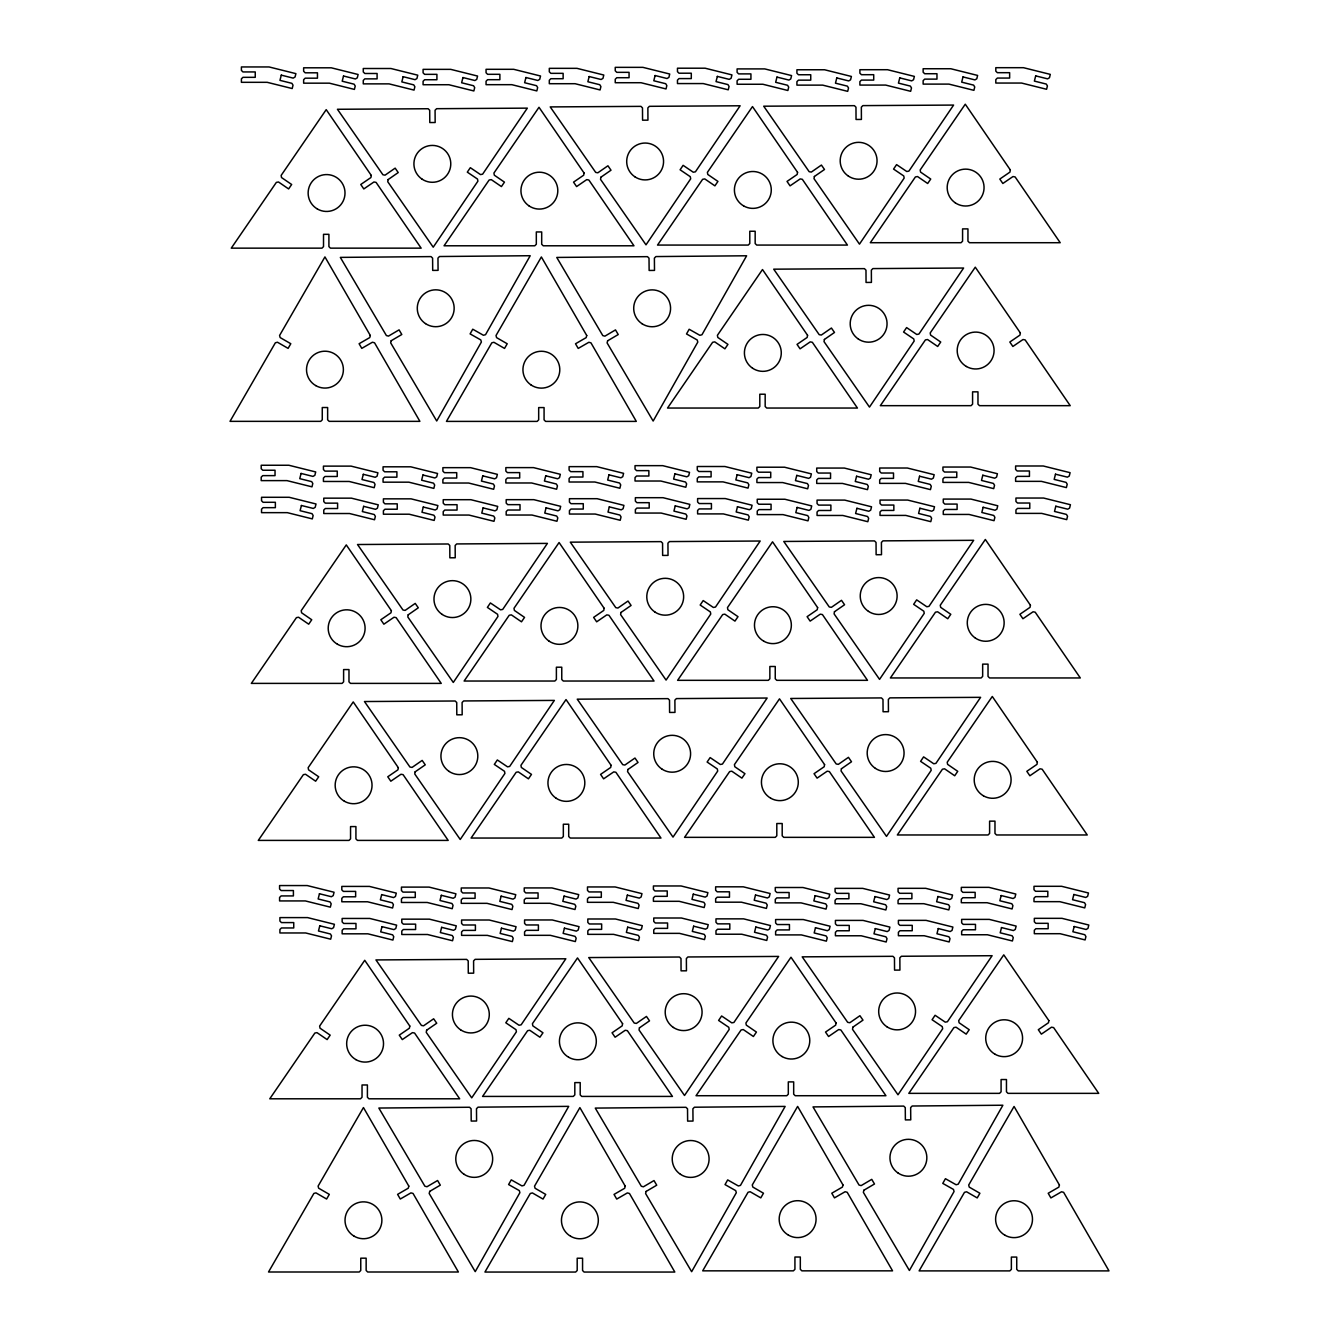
<?xml version="1.0" encoding="UTF-8"?>
<svg xmlns="http://www.w3.org/2000/svg" width="1339" height="1339" viewBox="0 0 1339 1339"><rect width="100%" height="100%" fill="white"/><g stroke="black" fill="none" stroke-linecap="round" stroke-linejoin="round"><path stroke-width="1.5" d="M388.126 179.577L387.741 181.719L433.217 247.196L477.906 181.167L477.487 179.041L467.311 172.145L470.324 167.693L480.5 174.589L482.626 174.17L527.315 108.141L436.614 108.693L435.075 110.233L435.158 122.519L429.786 122.552L429.702 110.267L428.162 108.744L337.445 109.279L382.921 174.773L385.063 175.158L395.156 168.145L398.219 172.564L388.126 179.577M408.194 614.819L407.809 616.961L453.285 682.455L497.974 616.425L497.556 614.283L487.379 607.404L490.392 602.952L500.568 609.831L502.711 609.429L547.4 543.4L456.683 543.935L455.16 545.475L455.227 557.777L449.854 557.811L449.787 545.509L448.23 543.985L357.53 544.521L402.989 610.015L405.131 610.4L415.224 603.404L418.287 607.806L408.194 614.819M415.14 771.833L414.755 773.975L460.231 839.469L504.92 773.44L504.502 771.297L494.325 764.418L497.338 759.966L507.531 766.845L509.657 766.444L554.346 700.414L463.629 700.95L462.106 702.49L462.173 714.792L456.8 714.825L456.733 702.523L455.176 701L364.476 701.536L409.935 767.029L412.077 767.414L422.17 760.418L425.25 764.837L415.14 771.833M426.622 1030.227L426.237 1032.352L471.713 1097.846L516.402 1031.817L516 1029.691L505.807 1022.795L508.837 1018.343L519.013 1025.239L521.139 1024.82L565.828 958.791L475.111 959.343L473.588 960.883L473.655 973.168L468.282 973.202L468.215 960.917L466.658 959.394L375.958 959.929L421.434 1025.423L423.559 1025.808L433.652 1018.795L436.732 1023.214L426.622 1030.227M600.91 177.2L600.525 179.342L646.001 244.836L690.69 178.807L690.271 176.681L680.095 169.785L683.108 165.333L693.284 172.229L695.426 171.81L740.116 105.781L649.398 106.317L647.875 107.873L647.942 120.159L642.569 120.192L642.486 107.907L640.946 106.367L550.229 106.919L595.704 172.413L597.847 172.798L607.939 165.785L611.002 170.204L600.91 177.2M620.995 612.459L620.61 614.601L666.069 680.078L710.758 614.049L710.356 611.923L700.18 605.027L703.193 600.575L713.369 607.471L715.495 607.052L760.184 541.023L669.467 541.575L667.943 543.115L668.027 555.4L662.638 555.434L662.571 543.149L661.031 541.626L570.314 542.161L615.789 607.655L617.915 608.04L628.024 601.027L631.087 605.446L620.995 612.459M627.941 769.473L627.556 771.615L673.015 837.109L717.704 771.063L717.302 768.937L707.126 762.042L710.139 757.589L720.315 764.485L722.441 764.067L767.13 698.037L676.413 698.59L674.889 700.13L674.973 712.415L669.584 712.448L669.517 700.163L667.977 698.64L577.26 699.176L622.735 764.669L624.861 765.054L634.971 758.041L638.034 762.46L627.941 769.473M639.423 1027.85L639.038 1029.992L684.514 1095.486L729.186 1029.457L728.784 1027.314L718.608 1020.435L721.621 1015.983L731.797 1022.862L733.923 1022.46L778.612 956.431L687.911 956.967L686.371 958.523L686.455 970.808L681.066 970.842L680.999 958.54L679.459 957.017L588.742 957.569L634.217 1023.046L636.36 1023.431L646.452 1016.435L649.515 1020.854L639.423 1027.85M814.38 176.497L813.995 178.639L859.471 244.133L904.16 178.104L903.758 175.961L893.565 169.082L896.578 164.63L906.771 171.509L908.896 171.107L953.586 105.078L862.868 105.614L861.345 107.153L861.412 119.439L856.039 119.472L855.972 107.187L854.416 105.664L763.715 106.199L809.174 171.693L811.317 172.078L821.41 165.065L824.489 169.484L814.38 176.497M824.389 339.47L824.004 341.612L869.48 407.089L914.169 341.06L913.767 338.934L903.574 332.039L906.603 327.586L916.78 334.482L918.905 334.064L963.595 268.034L872.877 268.587L871.354 270.127L871.421 282.412L866.048 282.445L865.982 270.16L864.425 268.637L773.724 269.172L819.2 334.666L821.326 335.051L831.419 328.038L834.498 332.457L824.389 339.47M834.465 611.739L834.08 613.881L879.556 679.375L924.245 613.346L923.826 611.22L913.65 604.324L916.663 599.872L926.839 606.768L928.965 606.349L973.654 540.32L882.953 540.856L881.413 542.412L881.497 554.697L876.124 554.731L876.041 542.446L874.501 540.906L783.784 541.458L829.259 606.952L831.402 607.337L841.495 600.324L844.558 604.743L834.465 611.739M841.411 768.77L841.026 770.896L886.502 836.39L931.191 770.36L930.772 768.235L920.596 761.339L923.609 756.886L933.785 763.782L935.928 763.364L980.6 697.334L889.899 697.87L888.36 699.427L888.443 711.712L883.071 711.745L882.987 699.46L881.447 697.92L790.73 698.473L836.206 763.966L838.348 764.351L848.441 757.338L851.504 761.757L841.411 768.77M852.893 1027.147L852.508 1029.289L897.984 1094.783L942.673 1028.754L942.254 1026.611L932.078 1019.732L935.091 1015.28L945.267 1022.159L947.409 1021.741L992.099 955.711L901.381 956.264L899.858 957.803L899.925 970.089L894.552 970.122L894.469 957.837L892.929 956.314L802.212 956.849L847.687 1022.343L849.83 1022.728L859.923 1015.715L862.986 1020.134L852.893 1027.147M371.288 175.426L370.903 177.551L360.76 184.497L363.806 188.933L373.932 181.987L376.075 182.389L421.149 248.15L330.432 248.15L328.909 246.61L328.909 234.325L323.519 234.325L323.519 246.61L321.996 248.15L231.279 248.15L276.353 182.389L278.495 181.987L288.621 188.933L291.668 184.497L281.525 177.551L281.14 175.426L326.214 109.647L371.288 175.426M391.373 610.668L390.971 612.793L380.828 619.756L383.875 624.192L394.017 617.229L396.143 617.63L441.234 683.392L350.517 683.392L348.977 681.869L348.977 669.567L343.604 669.567L343.604 681.869L342.064 683.392L251.347 683.392L296.438 617.63L298.564 617.229L308.706 624.192L311.736 619.756L301.61 612.793L301.208 610.668L346.282 544.906L391.373 610.668M398.319 767.682L397.917 769.825L387.774 776.771L390.821 781.206L400.964 774.26L403.089 774.645L448.18 840.407L357.463 840.407L355.923 838.884L355.923 826.581L350.55 826.581L350.55 838.884L349.01 840.407L258.293 840.407L303.384 774.645L305.51 774.26L315.653 781.206L318.699 776.771L308.556 769.825L308.154 767.682L353.228 701.921L398.319 767.682M409.801 1026.059L409.399 1028.201L399.273 1035.147L402.303 1039.583L412.445 1032.637L414.571 1033.039L459.662 1098.8L368.945 1098.8L367.405 1097.26L367.405 1084.975L362.032 1084.975L362.032 1097.26L360.492 1098.8L269.775 1098.8L314.866 1033.039L316.992 1032.637L327.134 1039.583L330.181 1035.147L320.038 1028.201L319.636 1026.059L364.727 960.297L409.801 1026.059M584.089 173.049L583.687 175.191L573.544 182.137L576.59 186.573L586.733 179.627L588.859 180.012L633.95 245.79L543.232 245.79L541.692 244.25L541.692 231.948L536.32 231.948L536.32 244.25L534.78 245.79L444.063 245.79L489.137 180.012L491.279 179.627L501.422 186.573L504.452 182.137L494.325 175.191L493.924 173.049L538.998 107.287L584.089 173.049M604.157 608.291L603.755 610.433L593.629 617.379L596.658 621.815L606.801 614.869L608.944 615.271L654.018 681.032L563.301 681.032L561.761 679.492L561.761 667.207L556.388 667.207L556.388 679.492L554.848 681.032L464.131 681.032L509.222 615.271L511.364 614.869L521.49 621.815L524.537 617.379L514.394 610.433L513.992 608.291L559.083 542.529L604.157 608.291M611.103 765.322L610.701 767.448L600.575 774.394L603.604 778.829L613.747 771.883L615.89 772.285L660.964 838.047L570.247 838.047L568.707 836.507L568.707 824.221L563.334 824.221L563.334 836.507L561.794 838.047L471.094 838.047L516.168 772.285L518.31 771.883L528.436 778.829L531.483 774.394L521.34 767.448L520.938 765.322L566.029 699.561L611.103 765.322M622.585 1023.699L622.2 1025.841L612.057 1032.787L615.103 1037.223L625.229 1030.277L627.372 1030.662L672.446 1096.423L581.729 1096.423L580.205 1094.9L580.205 1082.598L574.816 1082.598L574.816 1094.9L573.293 1096.423L482.576 1096.423L527.65 1030.662L529.792 1030.277L539.918 1037.223L542.964 1032.787L532.822 1025.841L532.42 1023.699L577.511 957.937L622.585 1023.699M797.559 172.346L797.157 174.472L787.031 181.418L790.06 185.853L800.203 178.907L802.329 179.309L847.42 245.07L756.702 245.07L755.163 243.531L755.163 231.245L749.79 231.245L749.79 243.531L748.25 245.07L657.533 245.07L702.624 179.309L704.749 178.907L714.892 185.853L717.938 181.418L707.795 174.472L707.394 172.346L752.485 106.584L797.559 172.346M807.568 335.302L807.166 337.445L797.04 344.391L800.069 348.826L810.212 341.88L812.338 342.282L857.429 408.044L766.711 408.044L765.172 406.504L765.172 394.218L759.799 394.218L759.799 406.504L758.259 408.044L667.542 408.044L712.633 342.282L714.758 341.88L724.901 348.826L727.947 344.391L717.804 337.445L717.403 335.302L762.494 269.541L807.568 335.302M817.627 607.588L817.242 609.73L807.099 616.676L810.145 621.112L820.271 614.166L822.414 614.551L867.488 680.329L776.771 680.329L775.248 678.789L775.248 666.487L769.858 666.487L769.858 678.789L768.335 680.329L677.618 680.329L722.692 614.551L724.834 614.166L734.96 621.112L738.007 616.676L727.864 609.73L727.479 607.588L772.553 541.826L817.627 607.588M824.573 764.602L824.188 766.745L814.045 773.691L817.091 778.126L827.217 771.18L829.36 771.582L874.434 837.344L783.717 837.344L782.194 835.804L782.194 823.518L776.804 823.518L776.804 835.804L775.281 837.344L684.564 837.344L729.638 771.582L731.78 771.18L741.906 778.126L744.953 773.691L734.81 766.745L734.425 764.602L779.499 698.841L824.573 764.602M836.072 1022.996L835.67 1025.122L825.527 1032.068L828.573 1036.503L838.699 1029.557L840.842 1029.959L885.916 1095.72L795.215 1095.72L793.676 1094.181L793.676 1081.895L788.303 1081.895L788.303 1094.181L786.763 1095.72L696.046 1095.72L741.12 1029.959L743.262 1029.557L753.405 1036.503L756.435 1032.068L746.308 1025.122L745.907 1022.996L790.981 957.234L836.072 1022.996M1010.342 169.969L1009.941 172.112L999.815 179.058L1002.844 183.493L1012.987 176.547L1015.129 176.949L1060.203 242.71L969.486 242.71L967.946 241.171L967.946 228.885L962.574 228.885L962.574 241.171L961.034 242.71L870.333 242.71L915.407 176.949L917.55 176.547L927.676 183.493L930.722 179.058L920.579 172.112L920.178 169.969L965.268 104.208L1010.342 169.969M1020.351 332.942L1019.967 335.085L1009.824 342.031L1012.87 346.466L1022.996 339.52L1025.138 339.905L1070.212 405.667L979.495 405.667L977.972 404.144L977.972 391.842L972.583 391.842L972.583 404.144L971.06 405.667L880.342 405.667L925.416 339.905L927.559 339.52L937.685 346.466L940.731 342.031L930.588 335.085L930.203 332.942L975.277 267.181L1020.351 332.942M1030.427 605.228L1030.026 607.354L1019.883 614.3L1022.929 618.735L1033.072 611.789L1035.198 612.191L1080.288 677.952L989.571 677.952L988.031 676.413L988.031 664.127L982.659 664.127L982.659 676.413L981.119 677.952L890.402 677.952L935.476 612.191L937.618 611.789L947.761 618.735L950.79 614.3L940.664 607.354L940.263 605.228L985.337 539.466L1030.427 605.228M1037.374 762.242L1036.972 764.368L1026.829 771.331L1029.875 775.766L1040.018 768.804L1042.144 769.205L1087.235 834.967L996.517 834.967L994.977 833.427L994.977 821.142L989.605 821.142L989.605 833.427L988.065 834.967L897.348 834.967L942.438 769.205L944.564 768.804L954.707 775.766L957.736 771.331L947.61 764.368L947.209 762.242L992.283 696.481L1037.374 762.242M1048.855 1020.619L1048.454 1022.762L1038.311 1029.708L1041.357 1034.143L1051.5 1027.197L1053.626 1027.599L1098.716 1093.36L1007.999 1093.36L1006.459 1091.821L1006.459 1079.535L1001.087 1079.535L1001.087 1091.821L999.547 1093.36L908.83 1093.36L953.92 1027.599L956.046 1027.197L966.189 1034.143L969.218 1029.708L959.092 1022.762L958.691 1020.619L1003.765 954.858L1048.855 1020.619M281.274 75.135L279.968 80.357L291.902 83.336L293.023 85.194L292.187 88.541L267.181 82.315L241.405 82.315L241.405 78.85L242.945 77.327L255.247 77.327L255.247 71.938L242.945 71.938L241.405 70.415L241.405 66.95L269.072 66.95L295.902 73.645L295.065 76.993L293.191 78.114L281.274 75.135M343.504 76.005L342.198 81.21L354.115 84.19L355.237 86.047L354.4 89.412L329.394 83.169L303.635 83.169L303.635 79.721L305.175 78.181L317.46 78.181L317.46 72.808L305.175 72.808L303.635 71.268L303.635 67.804L331.285 67.804L358.116 74.499L357.279 77.863L355.421 78.968L343.504 76.005M301.074 473.437L299.769 478.659L311.702 481.638L312.807 483.496L311.987 486.844L286.981 480.617L261.205 480.617L261.205 477.153L262.745 475.63L275.031 475.63L275.031 470.24L262.745 470.24L261.205 468.717L261.205 465.252L288.873 465.252L315.703 471.947L314.866 475.295L312.991 476.416L301.074 473.437M403.139 76.691L401.834 81.913L413.751 84.876L414.872 86.75L414.036 90.098L389.046 83.872L363.271 83.872L363.271 80.407L364.811 78.867L377.096 78.867L377.096 73.494L364.811 73.494L363.271 71.955L363.271 68.507L390.921 68.507L417.751 75.185L416.914 78.549L415.057 79.671L403.139 76.691M301.409 505.489L300.103 510.695L312.037 513.674L313.142 515.532L312.305 518.896L287.316 512.653L261.54 512.653L261.54 509.205L263.08 507.665L275.365 507.665L275.365 502.292L263.08 502.292L261.54 500.753L261.54 497.288L289.191 497.288L316.021 503.983L315.184 507.33L313.326 508.452L301.409 505.489M363.304 474.307L361.999 479.529L373.916 482.492L375.037 484.35L374.2 487.714L349.194 481.471L323.435 481.471L323.435 478.023L324.975 476.483L337.261 476.483L337.261 471.11L324.975 471.11L323.435 469.571L323.435 466.123L351.086 466.123L377.916 472.801L377.079 476.165L375.221 477.287L363.304 474.307M462.943 77.545L461.637 82.767L473.571 85.746L474.692 87.604L473.855 90.952L448.85 84.725L423.091 84.725L423.091 81.277L424.614 79.737L436.916 79.737L436.916 74.348L424.614 74.348L423.091 72.825L423.091 69.36L450.741 69.36L477.571 76.055L476.734 79.403L474.876 80.524L462.943 77.545M363.622 506.343L362.333 511.565L374.25 514.527L375.372 516.402L374.535 519.75L349.529 513.523L323.77 513.523L323.77 510.059L325.31 508.519L337.595 508.519L337.595 503.146L325.31 503.146L323.77 501.606L323.77 498.158L351.421 498.158L378.251 504.836L377.414 508.201L375.556 509.322L363.622 506.343M422.94 474.994L421.634 480.216L433.551 483.178L434.673 485.053L433.836 488.4L408.847 482.174L383.071 482.174L383.071 478.709L384.611 477.169L396.896 477.169L396.896 471.797L384.611 471.797L383.071 470.257L383.071 466.809L410.722 466.809L437.552 473.487L436.715 476.851L434.857 477.973L422.94 474.994M319.452 893.749L318.146 898.971L330.063 901.934L331.185 903.808L330.348 907.156L305.359 900.929L279.583 900.929L279.583 897.465L281.123 895.925L293.408 895.925L293.408 890.552L281.123 890.552L279.583 889.012L279.583 885.564L307.234 885.564L334.064 892.243L333.227 895.607L331.369 896.728L319.452 893.749M525.926 77.511L524.62 82.717L536.537 85.696L537.659 87.554L536.822 90.918L511.833 84.675L486.057 84.675L486.057 81.227L487.597 79.687L499.882 79.687L499.882 74.314L487.597 74.314L486.057 72.775L486.057 69.31L513.707 69.31L540.538 76.005L539.701 79.352L537.843 80.474L525.926 77.511M423.275 507.029L421.969 512.251L433.886 515.23L435.008 517.088L434.171 520.436L409.165 514.209L383.406 514.209L383.406 510.745L384.946 509.222L397.231 509.222L397.231 503.832L384.946 503.832L383.406 502.309L383.406 498.844L411.056 498.844L437.886 505.539L437.05 508.887L435.192 510.008L423.275 507.029M319.787 925.785L318.481 931.007L330.398 933.986L331.52 935.844L330.683 939.191L305.677 932.965L279.918 932.965L279.918 929.5L281.458 927.96L293.743 927.96L293.743 922.588L281.458 922.588L279.918 921.048L279.918 917.6L307.568 917.6L334.399 924.295L333.562 927.642L331.704 928.764L319.787 925.785M482.743 475.864L481.437 481.069L493.371 484.048L494.493 485.906L493.656 489.271L468.65 483.028L442.891 483.028L442.891 479.58L444.414 478.04L456.716 478.04L456.716 472.667L444.414 472.667L442.891 471.127L442.891 467.662L470.541 467.662L497.372 474.357L496.535 477.705L494.677 478.826L482.743 475.864M381.665 894.603L380.376 899.825L392.294 902.804L393.415 904.662L392.578 908.009L367.572 901.783L341.813 901.783L341.813 898.335L343.353 896.795L355.638 896.795L355.638 891.406L343.353 891.406L341.813 889.883L341.813 886.418L369.464 886.418L396.294 893.113L395.457 896.461L393.599 897.582L381.665 894.603M589.16 76.541L587.871 81.746L599.788 84.725L600.91 86.583L600.073 89.947L575.067 83.704L549.308 83.704L549.308 80.256L550.848 78.716L563.133 78.716L563.133 73.344L550.848 73.344L549.308 71.804L549.308 68.339L576.958 68.339L603.789 75.034L602.952 78.382L601.094 79.503L589.16 76.541M483.078 507.899L481.772 513.105L493.706 516.084L494.827 517.942L493.991 521.306L468.985 515.063L443.226 515.063L443.226 511.615L444.749 510.075L457.051 510.075L457.051 504.703L444.749 504.703L443.226 503.163L443.226 499.698L470.876 499.698L497.706 506.393L496.869 509.757L494.995 510.862L483.078 507.899M382 926.655L380.694 931.86L392.628 934.84L393.75 936.697L392.913 940.062L367.907 933.819L342.148 933.819L342.148 930.371L343.671 928.831L355.973 928.831L355.973 923.458L343.671 923.458L342.148 921.918L342.148 918.454L369.798 918.454L396.629 925.149L395.792 928.496L393.934 929.617L382 926.655M441.301 895.306L440.012 900.511L451.929 903.49L453.051 905.348L452.214 908.712L427.208 902.469L401.449 902.469L401.449 899.021L402.989 897.481L415.274 897.481L415.274 892.109L402.989 892.109L401.449 890.569L401.449 887.104L429.099 887.104L455.929 893.799L455.093 897.147L453.235 898.268L441.301 895.306M545.726 475.814L544.421 481.019L556.338 483.998L557.459 485.856L556.622 489.22L531.633 482.977L505.857 482.977L505.857 479.529L507.397 477.99L519.683 477.99L519.683 472.617L507.397 472.617L505.857 471.077L505.857 467.612L533.508 467.612L560.338 474.307L559.501 477.672L557.643 478.776L545.726 475.814M441.636 927.341L440.347 932.563L452.264 935.526L453.385 937.384L452.549 940.748L427.543 934.505L401.784 934.505L401.784 931.057L403.324 929.517L415.609 929.517L415.609 924.144L403.324 924.144L401.784 922.604L401.784 919.157L429.434 919.157L456.264 925.835L455.427 929.199L453.57 930.32L441.636 927.341M546.061 507.849L544.755 513.071L556.673 516.034L557.794 517.908L556.957 521.256L531.968 515.03L506.192 515.03L506.192 511.565L507.732 510.025L520.017 510.025L520.017 504.652L507.732 504.652L506.192 503.113L506.192 499.665L533.843 499.665L560.673 506.343L559.836 509.707L557.978 510.829L546.061 507.849M655.106 75.536L653.8 80.758L665.734 83.721L666.839 85.596L666.019 88.943L641.013 82.717L615.237 82.717L615.237 79.252L616.777 77.712L629.062 77.712L629.062 72.339L616.777 72.339L615.237 70.8L615.237 67.352L642.904 67.352L669.734 74.03L668.897 77.394L667.023 78.516L655.106 75.536M501.121 896.159L499.815 901.381L511.749 904.344L512.854 906.218L512.034 909.566L487.028 903.34L461.252 903.34L461.252 899.875L462.792 898.335L475.077 898.335L475.077 892.962L462.792 892.962L461.252 891.423L461.252 887.975L488.919 887.975L515.749 894.67L514.912 898.017L513.038 899.139L501.121 896.159M608.96 474.843L607.672 480.048L619.589 483.028L620.71 484.885L619.873 488.25L594.867 482.007L569.108 482.007L569.108 478.559L570.648 477.019L582.934 477.019L582.934 471.646L570.648 471.646L569.108 470.106L569.108 466.642L596.759 466.642L623.589 473.337L622.752 476.684L620.894 477.805L608.96 474.843M501.456 928.195L500.15 933.417L512.084 936.396L513.188 938.254L512.352 941.602L487.363 935.375L461.587 935.375L461.587 931.911L463.127 930.387L475.412 930.387L475.412 924.998L463.127 924.998L461.587 923.475L461.587 920.01L489.237 920.01L516.067 926.705L515.23 930.053L513.373 931.174L501.456 928.195M609.295 506.878L608.006 512.101L619.924 515.063L621.045 516.921L620.208 520.285L595.202 514.042L569.443 514.042L569.443 510.594L570.983 509.054L583.268 509.054L583.268 503.682L570.983 503.682L569.443 502.142L569.443 498.694L597.094 498.694L623.924 505.372L623.087 508.736L621.229 509.841L609.295 506.878M717.336 76.407L716.03 81.612L727.947 84.591L729.069 86.449L728.232 89.813L703.226 83.57L677.467 83.57L677.467 80.122L679.007 78.583L691.292 78.583L691.292 73.21L679.007 73.21L677.467 71.67L677.467 68.205L705.117 68.205L731.948 74.9L731.111 78.248L729.253 79.369L717.336 76.407M564.087 896.109L562.798 901.331L574.716 904.31L575.837 906.168L575 909.516L549.994 903.289L524.235 903.289L524.235 899.825L525.775 898.302L538.06 898.302L538.06 892.912L525.775 892.912L524.235 891.389L524.235 887.924L551.886 887.924L578.716 894.619L577.879 897.967L576.021 899.088L564.087 896.109M674.906 473.839L673.601 479.061L685.535 482.04L686.639 483.898L685.819 487.245L660.813 481.019L635.037 481.019L635.037 477.554L636.577 476.014L648.863 476.014L648.863 470.642L636.577 470.642L635.037 469.102L635.037 465.654L662.705 465.654L689.535 472.349L688.698 475.696L686.823 476.818L674.906 473.839M564.422 928.161L563.133 933.367L575.05 936.346L576.172 938.204L575.335 941.568L550.329 935.325L524.57 935.325L524.57 931.877L526.11 930.337L538.395 930.337L538.395 924.964L526.11 924.964L524.57 923.425L524.57 919.96L552.22 919.96L579.051 926.655L578.214 930.002L576.356 931.124L564.422 928.161M776.971 77.093L775.666 82.298L787.583 85.278L788.704 87.135L787.868 90.5L762.879 84.257L737.103 84.257L737.103 80.809L738.643 79.269L750.928 79.269L750.928 73.896L738.643 73.896L737.103 72.356L737.103 68.908L764.753 68.908L791.583 75.587L790.746 78.951L788.889 80.055L776.971 77.093M675.241 505.874L673.935 511.096L685.853 514.076L686.974 515.933L686.137 519.281L661.148 513.055L635.372 513.055L635.372 509.59L636.912 508.067L649.197 508.067L649.197 502.677L636.912 502.677L635.372 501.154L635.372 497.69L663.023 497.69L689.853 504.385L689.016 507.732L687.158 508.853L675.241 505.874M627.338 895.138L626.033 900.36L637.967 903.34L639.088 905.197L638.251 908.545L613.245 902.319L587.486 902.319L587.486 898.854L589.009 897.314L601.311 897.314L601.311 891.941L589.009 891.941L587.486 890.402L587.486 886.954L615.137 886.954L641.967 893.649L641.13 896.996L639.272 898.118L627.338 895.138M737.136 474.709L735.831 479.914L747.748 482.894L748.869 484.751L748.032 488.116L723.027 481.873L697.268 481.873L697.268 478.425L698.807 476.885L711.093 476.885L711.093 471.512L698.807 471.512L697.268 469.972L697.268 466.508L724.918 466.508L751.748 473.203L750.911 476.55L749.053 477.672L737.136 474.709M836.775 77.947L835.469 83.169L847.403 86.148L848.524 88.006L847.687 91.353L822.682 85.127L796.923 85.127L796.923 81.662L798.446 80.139L810.748 80.139L810.748 74.75L798.446 74.75L796.923 73.227L796.923 69.762L824.573 69.762L851.403 76.457L850.566 79.804L848.708 80.926L836.775 77.947M627.673 927.174L626.367 932.396L638.301 935.375L639.423 937.233L638.586 940.581L613.58 934.354L587.821 934.354L587.821 930.89L589.344 929.366L601.646 929.366L601.646 923.977L589.344 923.977L587.821 922.454L587.821 918.989L615.471 918.989L642.302 925.684L641.465 929.032L639.59 930.153L627.673 927.174M737.454 506.745L736.165 511.967L748.083 514.929L749.204 516.787L748.367 520.151L723.361 513.908L697.602 513.908L697.602 510.46L699.142 508.92L711.427 508.92L711.427 503.548L699.142 503.548L697.602 502.008L697.602 498.56L725.253 498.56L752.083 505.238L751.246 508.602L749.388 509.724L737.454 506.745M796.772 475.395L795.466 480.617L807.384 483.58L808.505 485.438L807.668 488.802L782.679 482.559L756.903 482.559L756.903 479.111L758.443 477.571L770.728 477.571L770.728 472.198L758.443 472.198L756.903 470.659L756.903 467.211L784.554 467.211L811.384 473.889L810.547 477.253L808.689 478.374L796.772 475.395M693.284 894.151L691.978 899.373L703.896 902.335L705.017 904.193L704.18 907.557L679.191 901.314L653.415 901.314L653.415 897.866L654.955 896.327L667.24 896.327L667.24 890.954L654.955 890.954L653.415 889.414L653.415 885.966L681.066 885.966L707.896 892.644L707.059 896.009L705.201 897.113L693.284 894.151M899.758 77.896L898.452 83.118L910.369 86.098L911.491 87.956L910.654 91.303L885.665 85.077L859.889 85.077L859.889 81.629L861.429 80.089L873.714 80.089L873.714 74.699L861.429 74.699L859.889 73.176L859.889 69.712L887.539 69.712L914.37 76.407L913.533 79.754L911.675 80.876L899.758 77.896M797.107 507.431L795.801 512.653L807.718 515.615L808.84 517.49L808.003 520.838L782.997 514.611L757.238 514.611L757.238 511.147L758.778 509.607L771.063 509.607L771.063 504.234L758.778 504.234L757.238 502.694L757.238 499.246L784.888 499.246L811.719 505.924L810.882 509.289L809.024 510.41L797.107 507.431M693.619 926.186L692.313 931.408L704.23 934.371L705.352 936.246L704.515 939.593L679.509 933.367L653.75 933.367L653.75 929.902L655.29 928.362L667.575 928.362L667.575 922.989L655.29 922.989L653.75 921.45L653.75 918.002L681.4 918.002L708.231 924.68L707.394 928.044L705.536 929.166L693.619 926.186M856.575 476.249L855.27 481.471L867.203 484.45L868.325 486.308L867.488 489.656L842.482 483.429L816.723 483.429L816.723 479.965L818.246 478.441L830.548 478.441L830.548 473.052L818.246 473.052L816.723 471.529L816.723 468.064L844.373 468.064L871.204 474.759L870.367 478.107L868.509 479.228L856.575 476.249M755.497 895.004L754.208 900.226L766.126 903.206L767.247 905.064L766.41 908.411L741.404 902.185L715.645 902.185L715.645 898.72L717.185 897.197L729.47 897.197L729.47 891.807L717.185 891.807L715.645 890.284L715.645 886.82L743.296 886.82L770.126 893.515L769.289 896.862L767.431 897.984L755.497 895.004M962.992 76.926L961.703 82.148L973.62 85.127L974.742 86.985L973.905 90.332L948.899 84.106L923.14 84.106L923.14 80.641L924.68 79.118L936.965 79.118L936.965 73.729L924.68 73.729L923.14 72.206L923.14 68.741L950.79 68.741L977.621 75.436L976.784 78.783L974.926 79.905L962.992 76.926M856.91 508.301L855.604 513.507L867.538 516.486L868.66 518.344L867.823 521.708L842.817 515.465L817.058 515.465L817.058 512.017L818.581 510.477L830.883 510.477L830.883 505.104L818.581 505.104L817.058 503.564L817.058 500.1L844.708 500.1L871.538 506.795L870.701 510.142L868.827 511.264L856.91 508.301M755.832 927.04L754.527 932.262L766.46 935.241L767.582 937.099L766.745 940.447L741.739 934.22L715.98 934.22L715.98 930.772L717.503 929.233L729.805 929.233L729.805 923.86L717.503 923.86L715.98 922.32L715.98 918.855L743.63 918.855L770.461 925.55L769.624 928.898L767.766 930.019L755.832 927.04M919.558 476.215L918.253 481.421L930.17 484.4L931.291 486.258L930.454 489.622L905.465 483.379L879.69 483.379L879.69 479.931L881.229 478.391L893.515 478.391L893.515 473.018L881.229 473.018L879.69 471.479L879.69 468.014L907.34 468.014L934.17 474.709L933.333 478.056L931.475 479.178L919.558 476.215M815.133 895.691L813.844 900.913L825.761 903.892L826.883 905.75L826.046 909.097L801.04 902.871L775.281 902.871L775.281 899.423L776.821 897.883L789.106 897.883L789.106 892.51L776.821 892.51L775.281 890.971L775.281 887.506L802.931 887.506L829.762 894.201L828.925 897.548L827.067 898.67L815.133 895.691M919.893 508.251L918.587 513.456L930.505 516.436L931.626 518.293L930.789 521.658L905.8 515.415L880.024 515.415L880.024 511.967L881.564 510.427L893.849 510.427L893.849 505.054L881.564 505.054L880.024 503.514L880.024 500.066L907.675 500.066L934.505 506.745L933.668 510.109L931.81 511.213L919.893 508.251M815.468 927.743L814.179 932.948L826.096 935.928L827.217 937.785L826.381 941.15L801.375 934.907L775.616 934.907L775.616 931.459L777.156 929.919L789.441 929.919L789.441 924.546L777.156 924.546L775.616 923.006L775.616 919.542L803.266 919.542L830.096 926.237L829.259 929.584L827.402 930.705L815.468 927.743M1035.683 75.888L1034.378 81.093L1046.295 84.072L1047.416 85.93L1046.579 89.278L1021.59 83.051L995.814 83.051L995.814 79.604L997.354 78.064L1009.639 78.064L1009.639 72.691L997.354 72.691L995.814 71.151L995.814 67.686L1023.465 67.686L1050.295 74.381L1049.458 77.729L1047.6 78.85L1035.683 75.888M874.953 896.561L873.647 901.783L885.581 904.746L886.686 906.62L885.866 909.968L860.86 903.741L835.084 903.741L835.084 900.277L836.624 898.737L848.909 898.737L848.909 893.364L836.624 893.364L835.084 891.824L835.084 888.376L862.751 888.376L889.581 895.055L888.745 898.419L886.87 899.54L874.953 896.561M982.793 475.228L981.504 480.45L993.421 483.429L994.542 485.287L993.705 488.635L968.7 482.408L942.941 482.408L942.941 478.944L944.48 477.42L956.766 477.42L956.766 472.031L944.48 472.031L942.941 470.508L942.941 467.043L970.591 467.043L997.421 473.738L996.584 477.086L994.726 478.207L982.793 475.228M875.288 928.596L873.982 933.819L885.899 936.798L887.021 938.656L886.184 942.003L861.195 935.777L835.419 935.777L835.419 932.312L836.959 930.772L849.244 930.772L849.244 925.4L836.959 925.4L835.419 923.86L835.419 920.412L863.069 920.412L889.899 927.107L889.063 930.454L887.205 931.576L875.288 928.596M983.127 507.28L981.838 512.486L993.756 515.465L994.877 517.323L994.04 520.687L969.034 514.444L943.275 514.444L943.275 510.996L944.815 509.456L957.1 509.456L957.1 504.083L944.815 504.083L943.275 502.543L943.275 499.079L970.926 499.079L997.756 505.774L996.919 509.121L995.061 510.243L983.127 507.28M937.919 896.511L936.631 901.733L948.548 904.712L949.669 906.57L948.832 909.917L923.826 903.691L898.067 903.691L898.067 900.226L899.607 898.687L911.892 898.687L911.892 893.314L899.607 893.314L898.067 891.774L898.067 888.326L925.718 888.326L952.548 895.021L951.711 898.369L949.853 899.49L937.919 896.511M938.254 928.546L936.965 933.768L948.882 936.748L950.004 938.606L949.167 941.953L924.161 935.727L898.402 935.727L898.402 932.262L899.942 930.739L912.227 930.739L912.227 925.349L899.942 925.349L898.402 923.826L898.402 920.362L926.052 920.362L952.883 927.057L952.046 930.404L950.188 931.526L938.254 928.546M1055.483 474.19L1054.178 479.395L1066.095 482.375L1067.216 484.233L1066.38 487.597L1041.391 481.354L1015.615 481.354L1015.615 477.906L1017.155 476.366L1029.44 476.366L1029.44 470.993L1017.155 470.993L1015.615 469.453L1015.615 465.989L1043.265 465.989L1070.095 472.684L1069.258 476.031L1067.401 477.153L1055.483 474.19M1055.802 506.226L1054.513 511.448L1066.43 514.41L1067.551 516.268L1066.714 519.632L1041.709 513.389L1015.95 513.389L1015.95 509.941L1017.489 508.402L1029.775 508.402L1029.775 503.029L1017.489 503.029L1015.95 501.489L1015.95 498.041L1043.6 498.041L1070.43 504.719L1069.593 508.084L1067.735 509.188L1055.802 506.226M1001.17 895.54L999.865 900.762L1011.799 903.725L1012.92 905.599L1012.083 908.947L987.077 902.72L961.318 902.72L961.318 899.256L962.841 897.716L975.143 897.716L975.143 892.343L962.841 892.343L961.318 890.803L961.318 887.355L988.969 887.355L1015.799 894.034L1014.962 897.398L1013.104 898.519L1001.17 895.54M1001.505 927.576L1000.2 932.798L1012.133 935.777L1013.255 937.635L1012.418 940.982L987.412 934.756L961.653 934.756L961.653 931.291L963.176 929.768L975.478 929.768L975.478 924.379L963.176 924.379L961.653 922.839L961.653 919.391L989.303 919.391L1016.134 926.086L1015.297 929.433L1013.422 930.555L1001.505 927.576M1073.845 894.485L1072.556 899.708L1084.473 902.687L1085.594 904.545L1084.757 907.892L1059.752 901.666L1033.993 901.666L1033.993 898.201L1035.532 896.661L1047.818 896.661L1047.818 891.289L1035.532 891.289L1033.993 889.749L1033.993 886.301L1061.643 886.301L1088.473 892.996L1087.636 896.343L1085.778 897.465L1073.845 894.485M1074.179 926.521L1072.874 931.743L1084.808 934.722L1085.929 936.58L1085.092 939.928L1060.086 933.701L1034.327 933.701L1034.327 930.237L1035.867 928.714L1048.152 928.714L1048.152 923.324L1035.867 923.324L1034.327 921.801L1034.327 918.336L1061.978 918.336L1088.808 925.031L1087.971 928.379L1086.113 929.5L1074.179 926.521M391.206 340.725L390.67 342.834L436.715 420.998L481.387 342.031L480.801 339.939L470.106 333.896L472.751 329.21L483.446 335.269L485.538 334.683L530.211 255.716L439.493 256.519L437.97 258.076L438.071 270.361L432.698 270.411L432.597 258.126L431.041 256.603L340.324 257.389L386.385 335.553L388.477 336.106L399.072 329.863L401.8 334.499L391.206 340.725M607.638 340.776L607.086 342.884L653.147 421.049L697.803 342.081L697.217 339.989L686.522 333.947L689.167 329.26L699.862 335.319L701.971 334.733L746.626 255.782L655.909 256.569L654.386 258.126L654.503 270.411L649.13 270.461L649.013 258.176L647.473 256.653L556.756 257.439L602.801 335.604L604.91 336.156L615.488 329.913L618.233 334.549L607.638 340.776M429.719 1191.375L429.183 1193.484L475.228 1271.648L519.883 1192.681L519.298 1190.589L508.602 1184.546L511.264 1179.86L521.959 1185.902L524.051 1185.333L568.707 1106.365L478.006 1107.169L476.483 1108.725L476.584 1121.011L471.211 1121.061L471.094 1108.776L469.554 1107.253L378.837 1108.039L424.881 1186.203L426.99 1186.739L437.585 1180.513L440.313 1185.149L429.719 1191.375M646.134 1191.425L645.599 1193.534L691.644 1271.699L736.316 1192.731L735.73 1190.639L725.035 1184.597L727.68 1179.91L738.375 1185.969L740.467 1185.383L785.139 1106.416L694.422 1107.219L692.899 1108.776L693.016 1121.061L687.627 1121.111L687.526 1108.826L685.97 1107.303L595.269 1108.089L641.314 1186.254L643.406 1186.806L654.001 1180.563L656.729 1185.199L646.134 1191.425M863.889 1190.22L863.354 1192.329L909.399 1270.493L954.054 1191.526L953.485 1189.434L942.773 1183.391L945.434 1178.705L956.13 1184.764L958.222 1184.178L1002.878 1105.227L912.177 1106.014L910.654 1107.571L910.754 1119.856L905.382 1119.906L905.264 1107.621L903.725 1106.098L813.007 1106.901L859.052 1185.048L861.161 1185.601L871.756 1179.358L874.484 1183.994L863.889 1190.22M370.3 335.47L369.748 337.579L359.103 343.721L361.781 348.374L372.426 342.232L374.535 342.784L419.894 421.35L329.176 421.35L327.637 419.81L327.637 407.525L322.264 407.525L322.264 419.81L320.724 421.35L230.007 421.35L275.365 342.784L277.458 342.232L288.103 348.374L290.797 343.721L280.152 337.579L279.583 335.47L324.942 256.904L370.3 335.47M586.733 335.52L586.164 337.629L575.519 343.772L578.214 348.425L588.859 342.282L590.951 342.834L636.31 421.4L545.592 421.4L544.069 419.86L544.069 407.575L538.68 407.575L538.68 419.86L537.14 421.4L446.439 421.4L491.798 342.834L493.89 342.282L504.535 348.425L507.213 343.772L496.585 337.629L496.016 335.52L541.374 256.954L586.733 335.52M408.813 1186.12L408.244 1188.212L397.599 1194.371L400.294 1199.024L410.939 1192.882L413.031 1193.434L458.39 1272L367.673 1272L366.15 1270.46L366.15 1258.175L360.76 1258.175L360.76 1270.46L359.237 1272L268.52 1272L313.878 1193.434L315.971 1192.882L326.616 1199.024L329.31 1194.371L318.665 1188.212L318.096 1186.12L363.455 1107.554L408.813 1186.12M625.229 1186.17L624.677 1188.262L614.032 1194.421L616.727 1199.074L627.355 1192.932L629.464 1193.484L674.823 1272.05L584.105 1272.05L582.565 1270.51L582.565 1258.225L577.193 1258.225L577.193 1270.51L575.653 1272.05L484.936 1272.05L530.294 1193.484L532.403 1192.932L543.031 1199.074L545.726 1194.421L535.081 1188.262L534.529 1186.17L579.887 1107.604L625.229 1186.17M842.984 1184.965L842.415 1187.074L831.787 1193.216L834.465 1197.869L845.11 1191.727L847.202 1192.279L892.561 1270.845L801.86 1270.845L800.32 1269.305L800.32 1257.02L794.931 1257.02L794.931 1269.305L793.408 1270.845L702.69 1270.845L748.049 1192.279L750.141 1191.727L760.786 1197.869L763.481 1193.216L752.836 1187.074L752.267 1184.965L797.626 1106.416L842.984 1184.965M1059.417 1185.015L1058.848 1187.124L1048.203 1193.267L1050.897 1197.92L1061.542 1191.777L1063.635 1192.346L1108.993 1270.895L1018.276 1270.895L1016.736 1269.355L1016.736 1257.07L1011.363 1257.07L1011.363 1269.355L1009.824 1270.895L919.106 1270.895L964.465 1192.346L966.574 1191.777L977.219 1197.92L979.897 1193.267L969.252 1187.124L968.7 1185.015L1014.058 1106.466L1059.417 1185.015M966.423 366.501A18.428 18.428 0 0 0 994.074 350.533A18.428 18.428 0 0 0 966.423 334.566A18.428 18.428 0 0 0 966.423 366.501M752.518 368.175A18.428 18.428 0 0 0 781.24 354.216A18.428 18.428 0 0 0 754.794 336.323A18.428 18.428 0 0 0 752.518 368.175M858.383 339.068A18.428 18.428 0 0 0 887.021 324.942A18.428 18.428 0 0 0 860.475 307.217A18.428 18.428 0 0 0 858.383 339.068M549.107 641.163A18.428 18.428 0 0 0 577.829 627.204A18.428 18.428 0 0 0 551.383 609.312A18.428 18.428 0 0 0 549.107 641.163M654.972 612.057A18.428 18.428 0 0 0 683.61 597.93A18.428 18.428 0 0 0 657.064 580.205A18.428 18.428 0 0 0 654.972 612.057M337.428 644.226A18.428 18.428 0 0 0 365.095 628.259A18.428 18.428 0 0 0 337.428 612.291A18.428 18.428 0 0 0 337.428 644.226M442.188 614.434A18.428 18.428 0 0 0 470.826 600.307A18.428 18.428 0 0 0 444.263 582.565A18.428 18.428 0 0 0 442.188 614.434M975.378 638.084A18.428 18.428 0 0 0 1004.099 624.125A18.428 18.428 0 0 0 977.654 606.232A18.428 18.428 0 0 0 975.378 638.084M763.699 641.147A18.428 18.428 0 0 0 791.349 625.179A18.428 18.428 0 0 0 763.699 609.212A18.428 18.428 0 0 0 763.699 641.147M868.442 611.354A18.428 18.428 0 0 0 897.08 597.227A18.428 18.428 0 0 0 870.534 579.486A18.428 18.428 0 0 0 868.442 611.354M886.87 1026.745A18.428 18.428 0 0 0 915.508 1012.635A18.428 18.428 0 0 0 888.962 994.894A18.428 18.428 0 0 0 886.87 1026.745M782.127 1056.555A18.428 18.428 0 0 0 809.777 1040.587A18.428 18.428 0 0 0 782.127 1024.62A18.428 18.428 0 0 0 782.127 1056.555M994.927 1054.178A18.428 18.428 0 0 0 1022.578 1038.21A18.428 18.428 0 0 0 994.927 1022.26A18.428 18.428 0 0 0 994.927 1054.178M460.616 1029.825A18.428 18.428 0 0 0 489.254 1015.698A18.428 18.428 0 0 0 462.708 997.973A18.428 18.428 0 0 0 460.616 1029.825M898.201 1173.115A18.428 18.428 0 0 0 926.806 1158.921A18.428 18.428 0 0 0 900.193 1141.246A18.428 18.428 0 0 0 898.201 1173.115M788.403 1235.11A18.428 18.428 0 0 0 816.07 1219.143A18.428 18.428 0 0 0 788.403 1203.175A18.428 18.428 0 0 0 788.403 1235.11M1004.836 1235.161A18.428 18.428 0 0 0 1032.486 1219.193A18.428 18.428 0 0 0 1004.836 1203.225A18.428 18.428 0 0 0 1004.836 1235.161M464.03 1174.27A18.428 18.428 0 0 0 492.635 1160.076A18.428 18.428 0 0 0 466.022 1142.401A18.428 18.428 0 0 0 464.03 1174.27M354.232 1236.248A18.428 18.428 0 0 0 381.883 1220.298A18.428 18.428 0 0 0 354.232 1204.33A18.428 18.428 0 0 0 354.232 1236.248M680.463 1174.32A18.428 18.428 0 0 0 709.051 1160.126A18.428 18.428 0 0 0 682.455 1142.452A18.428 18.428 0 0 0 680.463 1174.32M570.665 1236.299A18.428 18.428 0 0 0 598.315 1220.348A18.428 18.428 0 0 0 570.665 1204.38A18.428 18.428 0 0 0 570.665 1236.299M355.873 1059.618A18.428 18.428 0 0 0 383.523 1043.667A18.428 18.428 0 0 0 355.873 1027.699A18.428 18.428 0 0 0 355.873 1059.618M673.4 1027.465A18.428 18.428 0 0 0 702.038 1013.338A18.428 18.428 0 0 0 675.492 995.597A18.428 18.428 0 0 0 673.4 1027.465M568.657 1057.258A18.428 18.428 0 0 0 596.307 1041.29A18.428 18.428 0 0 0 568.657 1025.323A18.428 18.428 0 0 0 568.657 1057.258M875.388 768.368A18.428 18.428 0 0 0 904.026 754.242A18.428 18.428 0 0 0 877.48 736.5A18.428 18.428 0 0 0 875.388 768.368M770.645 798.161A18.428 18.428 0 0 0 798.295 782.194A18.428 18.428 0 0 0 770.645 766.243A18.428 18.428 0 0 0 770.645 798.161M983.429 795.801A18.428 18.428 0 0 0 1011.096 779.834A18.428 18.428 0 0 0 983.429 763.866A18.428 18.428 0 0 0 983.429 795.801M449.134 771.448A18.428 18.428 0 0 0 477.772 757.322A18.428 18.428 0 0 0 451.21 739.58A18.428 18.428 0 0 0 449.134 771.448M344.391 801.241A18.428 18.428 0 0 0 372.041 785.273A18.428 18.428 0 0 0 344.391 769.306A18.428 18.428 0 0 0 344.391 801.241M661.918 769.071A18.428 18.428 0 0 0 690.556 754.962A18.428 18.428 0 0 0 664.01 737.22A18.428 18.428 0 0 0 661.918 769.071M556.053 798.178A18.428 18.428 0 0 0 584.775 784.219A18.428 18.428 0 0 0 558.33 766.326A18.428 18.428 0 0 0 556.053 798.178M848.374 176.095A18.428 18.428 0 0 0 877.012 161.986A18.428 18.428 0 0 0 850.466 144.244A18.428 18.428 0 0 0 848.374 176.095M743.63 205.905A18.428 18.428 0 0 0 771.281 189.937A18.428 18.428 0 0 0 743.63 173.97A18.428 18.428 0 0 0 743.63 205.905M955.293 202.842A18.428 18.428 0 0 0 984.014 188.883A18.428 18.428 0 0 0 957.569 170.99A18.428 18.428 0 0 0 955.293 202.842M422.103 179.175A18.428 18.428 0 0 0 450.741 165.048A18.428 18.428 0 0 0 424.195 147.323A18.428 18.428 0 0 0 422.103 179.175M425.517 323.62A18.428 18.428 0 0 0 454.122 309.426A18.428 18.428 0 0 0 427.526 291.751A18.428 18.428 0 0 0 425.517 323.62M315.736 385.599A18.428 18.428 0 0 0 343.387 369.648A18.428 18.428 0 0 0 315.736 353.68A18.428 18.428 0 0 0 315.736 385.599M641.95 323.67A18.428 18.428 0 0 0 670.538 309.476A18.428 18.428 0 0 0 643.942 291.802A18.428 18.428 0 0 0 641.95 323.67M531.047 384.963A18.428 18.428 0 0 0 559.752 371.003A18.428 18.428 0 0 0 533.324 353.111A18.428 18.428 0 0 0 531.047 384.963M317.36 208.984A18.428 18.428 0 0 0 345.01 193.017A18.428 18.428 0 0 0 317.36 177.049A18.428 18.428 0 0 0 317.36 208.984M634.904 176.815A18.428 18.428 0 0 0 663.525 162.689A18.428 18.428 0 0 0 636.979 144.947A18.428 18.428 0 0 0 634.904 176.815M529.039 205.905A18.428 18.428 0 0 0 557.76 191.962A18.428 18.428 0 0 0 531.315 174.07A18.428 18.428 0 0 0 529.039 205.905"/></g></svg>
